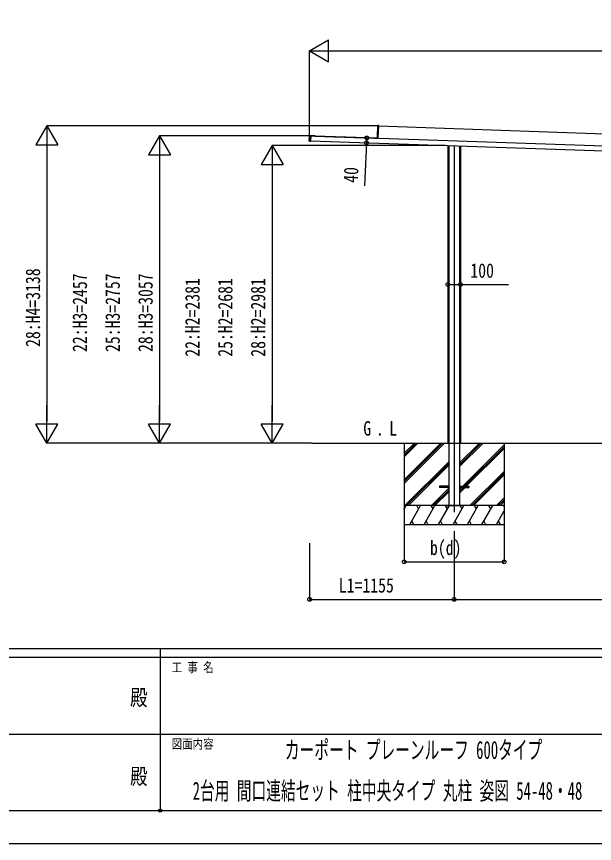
# Model space of a CAD drawing. Units: millimetres, scale not verified. Extents: x -14718 to 14718, y -10396 to 10396.
# Drawn here: x -1165 to 3454, y -10394 to -3779 of the extents above; entities that cross this region are included whole.
import ezdxf
from ezdxf.enums import TextEntityAlignment as Align

# ---------------------------------------------------------------- set-up
doc = ezdxf.new("R2010")
doc.units = ezdxf.units.MM
doc.header["$LTSCALE"] = 50
doc.header["$PDMODE"] = 32
doc.header["$PDSIZE"] = 25
for name, color, linetype in [('0-2_USER1', 3, 'Continuous'), ('0-3_YKK_12', 2, 'Continuous'), ('0-4_YKK_A1', 4, 'Continuous'), ('0-5_YKK_D', 6, 'Continuous'), ('0-6_YKK_ZWAK', 7, 'Continuous')]:
    doc.layers.add(name, color=color, linetype=linetype)
doc.styles.add('ＭＳ ゴシック', font='')
doc.styles.get('ＭＳ ゴシック').set_extended_font_data('MS Gothic')

msp = doc.modelspace()

# ---------------------------------------------------------------- linework, layer by layer
at = {"layer": '0-3_YKK_12'}
msp.add_line((2332.57, -4809.32), (2332.57, -7743.63), dxfattribs=at)
at = {"layer": '0-4_YKK_A1'}
for p, q in [((1724.13, -4651.56), (1720.91, -4743.66)), ((1724.13, -4651.56), (1723.66, -4651.55)), ((1729.67, -4651.42), (1724.13, -4651.56)), ((1724.15, -4651.07), (1729.69, -4650.92)), ((1726.13, -4752.83), (1729.67, -4651.42)), ((1729.59, -4653.62), (6042.96, -4804.24)), ((1729.69, -4650.92), (1729.67, -4651.42)), ((1174.89, -4773.86), (1176.25, -4734.88)), ((1176.59, -4774.93), (1178.03, -4733.88)), ((1178.5, -4733.89), (1177.06, -4774.95)), ((1178.5, -4733.89), (1178.03, -4733.88)), ((1186.04, -4733.7), (1178.5, -4733.89)), ((1192.85, -4732.46), (1179.35, -4731.99)), ((1184.35, -4732.16), (1184.31, -4733.26)), ((1186.04, -4733.7), (1184.57, -4775.67)), ((6580.65, -4923.08), (1186, -4734.7)), ((1192.78, -4734.46), (1192.85, -4732.46)), ((1198.84, -4732.67), (1192.85, -4732.46)), ((1198.77, -4734.67), (1198.84, -4732.67)), ((1208.84, -4733.02), (1198.84, -4732.67)), ((1208.77, -4735.02), (1208.84, -4733.02)), ((1214.76, -4735.23), (1214.83, -4733.23)), ((1216.94, -4735.78), (1216.97, -4734.68)), ((1718.26, -4753.28), (1216.94, -4735.78)), ((1686.12, -4751.06), (1216.97, -4734.68)), ((1221.78, -4735.95), (1221.79, -4735.65)), ((1221.79, -4735.65), (1221.81, -4735.05)), ((1686.08, -4752.16), (1686.12, -4751.06)), ((1691.12, -4752.34), (1691.13, -4752.04)), ((1691.13, -4752.04), (1691.16, -4751.44)), ((1691.16, -4751.44), (1691.17, -4751.14)), ((1695.12, -4752.48), (1695.15, -4751.78)), ((1726.12, -4752.86), (1695.15, -4751.78)), ((1720.64, -4751.67), (1720.17, -4751.65)), ((1720.91, -4743.66), (1720.45, -4743.64)), ((1720.91, -4743.66), (1720.64, -4751.67)), ((1726.13, -4752.83), (1726.1, -4753.56)), ((1177.06, -4774.95), (1176.59, -4774.93)), ((1184.55, -4776.17), (1177.04, -4775.45)), ((1177.06, -4774.95), (1184.57, -4775.67)), ((1177.78, -4776.96), (1182.78, -4777.14)), ((1182.78, -4777.14), (1182.82, -4776.02)), ((1184.57, -4775.67), (1184.55, -4776.17)), ((6579.25, -4963.06), (1184.61, -4774.67)), ((2282.57, -4813.01), (2282.57, -7191.13)), ((2289.44, -4813.25), (2289.44, -7691.13)), ((2375.71, -4816.27), (2375.71, -7691.13)), ((2382.57, -4816.51), (2382.57, -7191.13)), ((1195.04, -7191.13), (7093.44, -7191.13)), ((1932.57, -7191.13), (1932.57, -7841.13)), ((1932.57, -7485.11), (2226.55, -7191.13)), ((1932.57, -7499.25), (2240.7, -7191.13)), ((1932.57, -7513.39), (2254.84, -7191.13)), ((1932.57, -7272.98), (2014.42, -7191.13)), ((1932.57, -7287.12), (2028.56, -7191.13)), ((1932.57, -7301.26), (2042.7, -7191.13)), ((2375.71, -7378.63), (2563.21, -7191.13)), ((2375.71, -7364.48), (2549.06, -7191.13)), ((2375.71, -7350.34), (2534.92, -7191.13)), ((2401.55, -7536.63), (2732.57, -7205.61)), ((2732.57, -7191.13), (2732.57, -7841.13)), ((2415.69, -7536.63), (2732.57, -7219.75)), ((2429.84, -7536.63), (2732.57, -7233.9)), ((1938.68, -7691.13), (2289.44, -7340.38)), ((1952.83, -7691.13), (2289.44, -7354.52)), ((1966.97, -7691.13), (2289.44, -7368.67)), ((2459.18, -7691.13), (2732.57, -7417.74)), ((2473.33, -7691.13), (2732.57, -7431.89)), ((2487.47, -7691.13), (2732.57, -7446.03)), ((2215.07, -7536.63), (2215.07, -7545.63)), ((2289.44, -7536.63), (2215.07, -7536.63)), ((2375.71, -7536.63), (2450.07, -7536.63)), ((2450.07, -7536.63), (2450.07, -7545.63)), ((2150.82, -7691.13), (2289.44, -7552.51)), ((2164.96, -7691.13), (2289.44, -7566.65)), ((2179.1, -7691.13), (2289.44, -7580.8)), ((2289.44, -7545.63), (2215.07, -7545.63)), ((2375.71, -7590.76), (2420.84, -7545.63)), ((2375.71, -7562.47), (2392.55, -7545.63)), ((2375.71, -7576.61), (2406.69, -7545.63)), ((2375.71, -7545.63), (2450.07, -7545.63)), ((2671.32, -7691.13), (2732.57, -7629.87)), ((2685.46, -7691.13), (2732.57, -7644.02)), ((2699.6, -7691.13), (2732.57, -7658.16)), ((2732.57, -7691.13), (1932.57, -7691.13)), ((1932.57, -7720.07), (1949.28, -7691.13)), ((1934.28, -7717.11), (1932.57, -7714.15)), ((1977.12, -7841.13), (2063.72, -7691.13)), ((2048.72, -7717.12), (2033.72, -7691.13)), ((2092.59, -7841.13), (2179.19, -7691.13)), ((2164.19, -7717.12), (2149.19, -7691.13)), ((2208.06, -7841.13), (2294.66, -7691.13)), ((2279.66, -7717.11), (2264.66, -7691.13)), ((2271.67, -7691.13), (2393.47, -7691.13)), ((2323.53, -7841.13), (2410.13, -7691.13)), ((2395.13, -7717.11), (2380.13, -7691.13)), ((2439, -7841.13), (2525.6, -7691.13)), ((2510.6, -7717.11), (2495.6, -7691.13)), ((2554.47, -7841.13), (2641.07, -7691.13)), ((2626.07, -7717.11), (2611.07, -7691.13)), ((2669.94, -7841.13), (2732.57, -7732.65)), ((2732.57, -7701.58), (2726.54, -7691.13)), ((1932.57, -7841.13), (2732.57, -7841.13)), ((1992.12, -7815.15), (2007.12, -7841.13)), ((2107.59, -7815.15), (2122.59, -7841.13)), ((2223.06, -7815.15), (2238.06, -7841.13)), ((2338.53, -7815.15), (2353.53, -7841.13)), ((2454, -7815.15), (2469, -7841.13)), ((2569.47, -7815.15), (2584.47, -7841.13)), ((2684.94, -7815.15), (2699.94, -7841.13))]:
    msp.add_line(p, q, dxfattribs=at)
for points in [[(1720.17, -4751.65), (1720.45, -4743.64), (1723.66, -4651.55)], [(1178.51, -4733.4), (1186.06, -4733.2), (1186.04, -4733.7)], [(1221.33, -4733.45), (1221.26, -4735.45), (1186.02, -4734.22)], [(1221.33, -4733.45), (1214.83, -4733.23), (1208.84, -4733.02)], [(1221.81, -4735.05), (1221.82, -4734.75), (1691.17, -4751.14)], [(1695.15, -4751.78), (1695.16, -4751.28), (1719.85, -4752.14)]]:
    msp.add_lwpolyline(points, dxfattribs=at)
for centre, radius, start, end in [((1724.16, -4651.56), 0.5, 91.5, 178), ((1726.19, -4651.39), 2.07, 171.06854, 184.93146), ((1179.25, -4734.99), 3, 88, 178), ((1178.53, -4733.89), 0.5, 91.5, 178), ((1180.56, -4733.72), 2.07, 171.06854, 184.93146), ((1719.67, -4751.63), 0.5, 268, 358), ((1719.66, -4751.37), 0.765, 269.05171, 301.0406), ((1719.85, -4751.9), 0.242, 269.80053, 328.78296), ((1722.73, -4736.87), 15.54, 259.3054, 261.87346), ((1720.36, -4753.84), 1.85, 83.82294, 99.58333), ((1717.4, -4751.78), 3.17, 351.51431, 355.97407), ((1719.64, -4751.63), 1, 337.89786, 358), ((1726.08, -4752.83), 0.046, 321.12762, 0.80407), ((1177.89, -4773.96), 3, 178, 268), ((1177.09, -4774.95), 0.5, 178, 264.5), ((1179.1, -4775.27), 2.07, 171.06854, 184.93146)]:
    msp.add_arc(centre, radius, start, end, dxfattribs=at)
for centre, ratio, start_param in [((1713.05, -4752.4), 0.038227, 0), ((1713.06, -4752.4), 0.061163, 0.0374041)]:
    msp.add_ellipse(centre, major_axis=(13.07, -0.46), ratio=ratio, start_param=start_param, end_param=0.962078, dxfattribs=at)
at = {"layer": '0-5_YKK_D'}
for p, q in [((1177.57, -4053.13), (1329.12, -3965.63)), ((1329.12, -4140.63), (1329.12, -3965.63)), ((1177.57, -4733.14), (1177.57, -4052.13)), ((1177.57, -4053.13), (1329.12, -4140.63)), ((1177.57, -4053.13), (1480.68, -4053.13)), ((1352.57, -4053.13), (6412.57, -4053.13)), ((-922.43, -4653.13), (-1009.93, -4804.68)), ((1727.96, -4653.13), (-923.43, -4653.13)), ((-922.43, -4653.13), (-834.93, -4804.68)), ((-922.43, -4653.13), (-922.43, -4956.24)), ((-22.43, -4734.14), (-109.93, -4885.69)), ((1178.45, -4734.14), (-23.43, -4734.14)), ((-22.43, -4734.14), (65.07, -4885.69)), ((-22.43, -4734.14), (-22.43, -5037.25)), ((-1009.93, -4804.68), (-834.93, -4804.68)), ((-922.43, -4828.13), (-922.43, -7016.13)), ((877.57, -4810.13), (790.07, -4961.68)), ((2259.87, -4810.13), (876.57, -4810.13)), ((877.57, -4810.13), (965.07, -4961.68)), ((877.57, -4810.13), (877.57, -5113.24)), ((-109.93, -4885.69), (65.07, -4885.69)), ((-22.43, -4909.14), (-22.43, -7016.13)), ((790.07, -4961.68), (965.07, -4961.68)), ((877.57, -4985.13), (877.57, -7016.13)), ((-922.43, -7191.13), (-922.43, -6888.02)), ((-22.43, -7191.13), (-22.43, -6888.02)), ((877.57, -7191.13), (877.57, -6888.02)), ((-922.43, -7191.13), (-1009.93, -7039.58)), ((-834.93, -7039.58), (-1009.93, -7039.58)), ((-922.43, -7191.13), (-834.93, -7039.58)), ((-22.43, -7191.13), (-109.93, -7039.58)), ((65.07, -7039.58), (-109.93, -7039.58)), ((-22.43, -7191.13), (65.07, -7039.58)), ((877.57, -7191.13), (790.07, -7039.58)), ((965.07, -7039.58), (790.07, -7039.58)), ((877.57, -7191.13), (965.07, -7039.58)), ((1194.04, -7191.13), (-923.43, -7191.13)), ((1194.04, -7191.13), (-23.43, -7191.13)), ((1194.04, -7191.13), (876.57, -7191.13)), ((1932.57, -7842.13), (1932.57, -8142.3)), ((2732.57, -7842.13), (2732.57, -8142.3)), ((2332.57, -7894.63), (2332.57, -8442.3)), ((2332.57, -7894.63), (2332.57, -8442.3)), ((1177.57, -7991.13), (1177.57, -8442.3)), ((1932.57, -8141.3), (2732.57, -8141.3)), ((1177.57, -8441.3), (2332.57, -8441.3)), ((2332.57, -8441.3), (5432.57, -8441.3))]:
    msp.add_line(p, q, dxfattribs=at)
for points in [[(1633.99, -4750.34), (1632.08, -4790.3), (1615.66, -5133.71)], [(2282.57, -5923.3), (2382.57, -5923.3), (2767.67, -5923.3)]]:
    msp.add_lwpolyline(points, dxfattribs=at)
for centre in [(1633.99, -4750.34), (1632.08, -4790.3), (2282.57, -5923.3), (2382.57, -5923.3), (1932.57, -8141.3), (2732.57, -8141.3), (1177.57, -8441.3), (2332.57, -8441.3), (2332.57, -8441.3)]:
    msp.add_circle(centre, 14.88, dxfattribs=at)
at = {"layer": '0-6_YKK_ZWAK'}
for p, q in [((13632.57, -8836.3), (-13667.43, -8836.3)), ((-17.43, -8836.3), (-17.43, -10131.3)), ((-17.43, -8906.3), (-4567.43, -8906.3)), ((4532.57, -8906.3), (-17.43, -8906.3)), ((-4541.18, -9518.8), (-17.43, -9518.8)), ((-17.43, -9518.8), (4532.57, -9518.8)), ((-4567.43, -10131.3), (-17.43, -10131.3)), ((-17.43, -10131.3), (4532.57, -10131.3))]:
    msp.add_line(p, q, dxfattribs=at)
msp.add_lwpolyline([(-14717.5, -10393.8), (14717.5, -10393.8), (14717.5, 10396.2), (-14717.5, 10396.2)], close=True, dxfattribs=at)
msp.add_point((-17.43, -10131.3), dxfattribs=at)

# ---------------------------------------------------------------- texts
at = {"layer": '0-2_USER1', "style": 'ＭＳ ゴシック'}
for s, height, width, p in [('G', 115.5, 0.8, (1606.46, -7165.82)), ('L', 115.5, 0.8, (1813.33, -7165.82)), ('.', 115.5, 0.8, (1707.26, -7165.82)), ('カーポート プレーンルーフ 600タイプ', 143.7, 0.6, (979.58, -9760.47)), ('2台用 間口連結セット 柱中央タイプ 丸柱 姿図 54-48・48', 143.7, 0.6, (242.62, -10087.13))]:
    msp.add_text(s, height=height, dxfattribs=dict(at, width=width)).set_placement(p, align=Align.BOTTOM_LEFT)
at = {"layer": '0-5_YKK_D', "style": 'ＭＳ ゴシック', "width": 0.8}
for s, rotation, p in [('40', 87.262, (1596.64, -5112.77)), ('28:H4=3138', 90, (-942.43, -6421.93)), ('22:H3=2457', 90, (-567.43, -6462.43)), ('25:H3=2757', 90, (-304.93, -6462.43)), ('28:H3=3057', 90, (-42.43, -6462.43)), ('22:H2=2381', 90, (332.57, -6500.43)), ('25:H2=2681', 90, (595.07, -6500.43)), ('28:H2=2981', 90, (857.57, -6500.43))]:
    msp.add_text(s, height=115.5, rotation=rotation, dxfattribs=at).set_placement(p, align=Align.BOTTOM_LEFT)
for s, p in [('100', (2462.07, -5903.3)), ('b(d)', (2139.37, -8121.3)), ('L1=1155', (1410.67, -8421.3))]:
    msp.add_text(s, height=115.5, dxfattribs=at).set_placement(p, align=Align.BOTTOM_LEFT)
at = {"layer": '0-6_YKK_ZWAK', "style": 'ＭＳ ゴシック', "width": 0.8}
for s, height, p in [('工 事 名', 76.98, (74.44, -9046.3)), ('殿', 128.3, (-257.83, -9329.22)), ('図面内容', 76.98, (74.44, -9658.8)), ('殿', 128.3, (-257.83, -9959.22))]:
    msp.add_text(s, height=height, dxfattribs=at).set_placement(p, align=Align.BOTTOM_LEFT)

doc.saveas('drawing.dxf')
